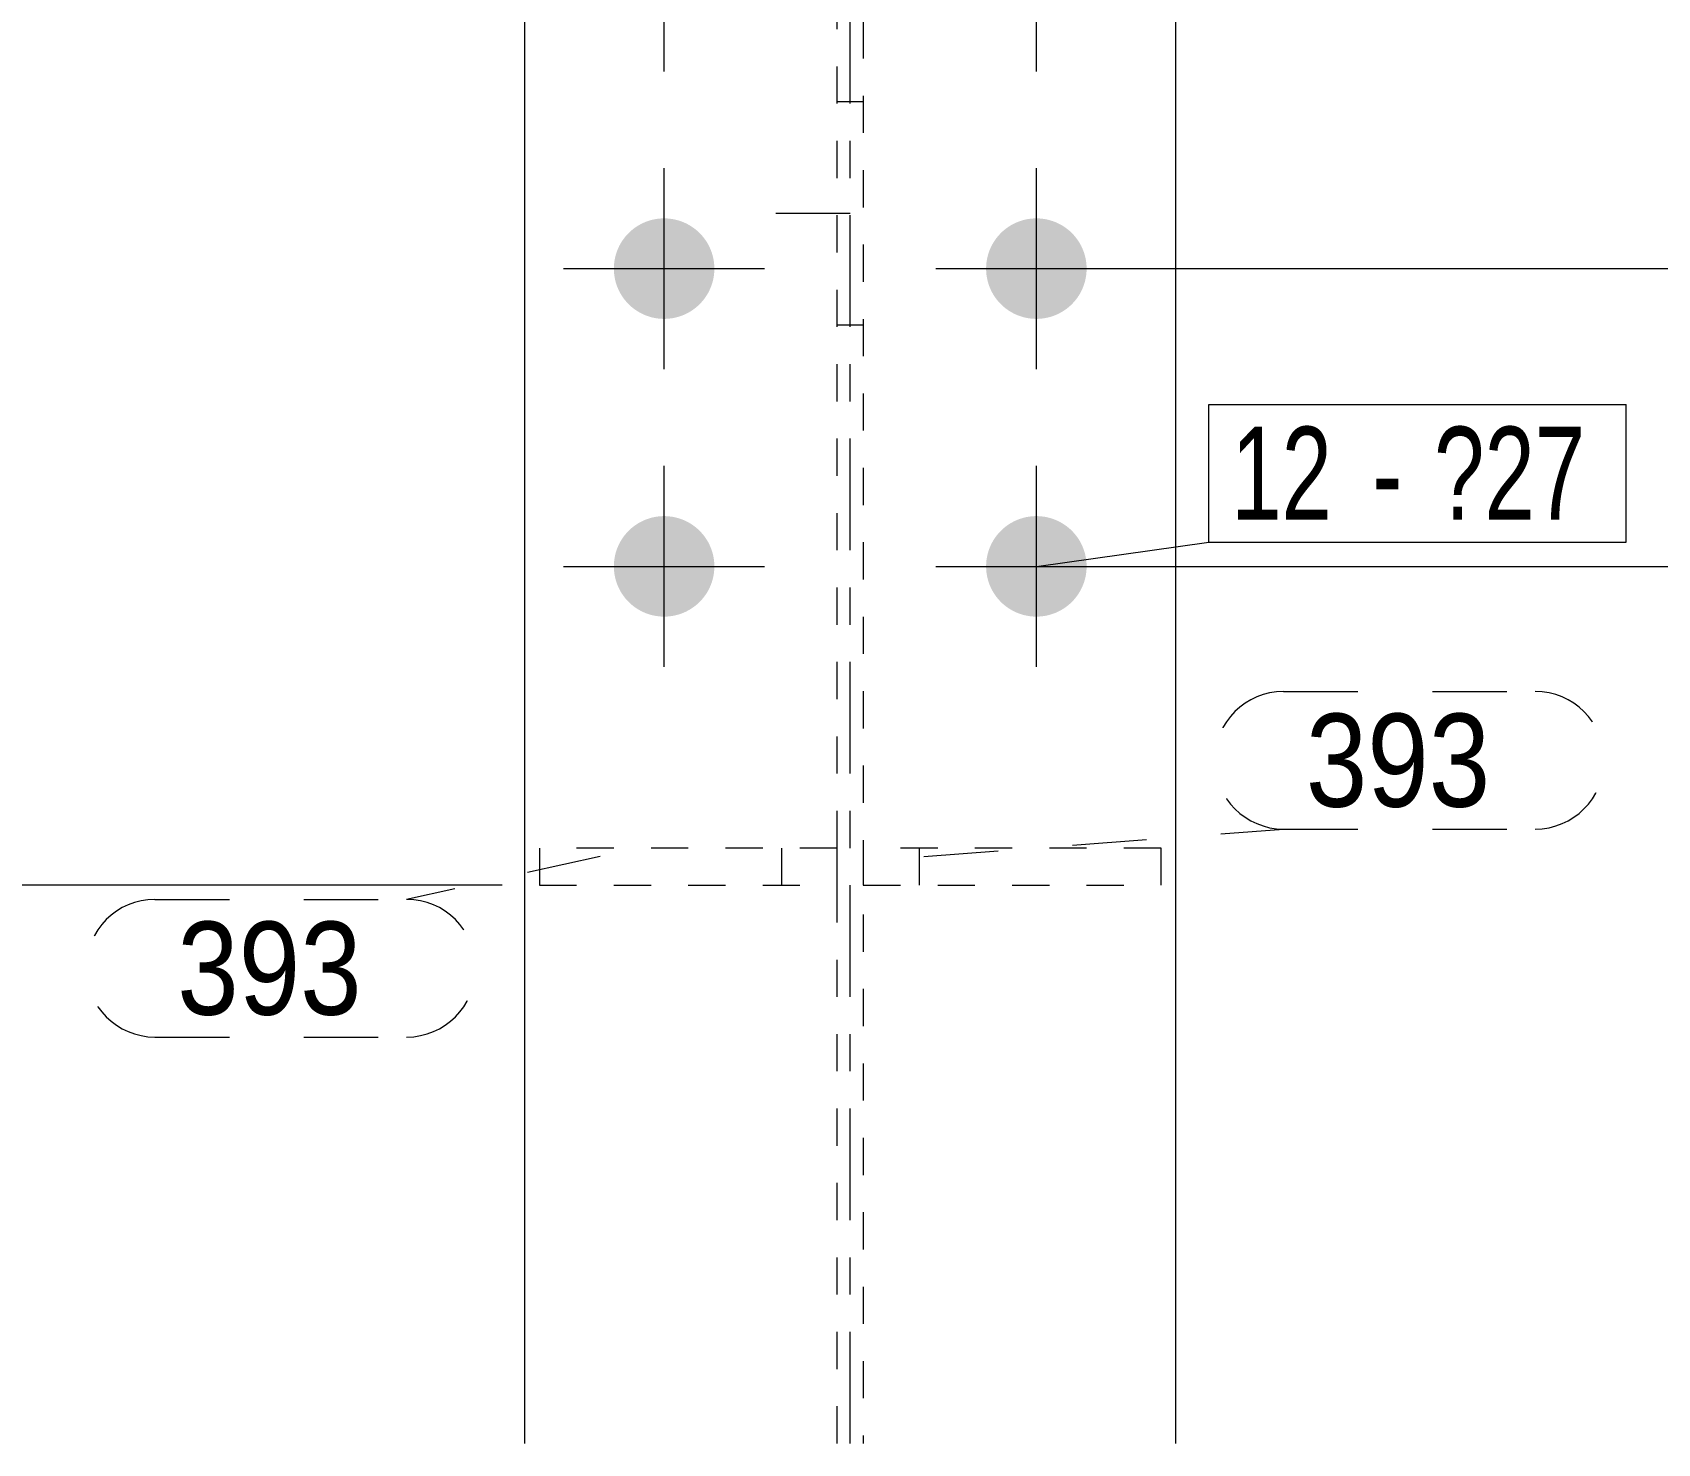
# Model space of a CAD drawing. Header units: millimetres. Extents: x 2 to 579, y 0 to 825.
# Drawn here: x 64.48 to 108.14, y 599.82 to 637.73 of the extents above; entities that cross this region are included whole.
import ezdxf

# ---------------------------------------------------------------- set-up
doc = ezdxf.new("R2010")
doc.units = ezdxf.units.MM
for name, pattern in [('XKITLINE00', [0]), ('XKITLINE01', [4, 1, -1, 1, -1]), ('XKITLINE02', [4, 2, -2]), ('XKITLINE03', [6, 3, -1, 1, -1])]:
    doc.linetypes.add(name, pattern=pattern)
for name, color, linetype, lineweight in [('Bolt', 3, 'Continuous', 0), ('BoltMark', 7, 'Continuous', 0), ('Dimensions', 7, 'Continuous', 0), ('Part', 2, 'Continuous', 0), ('PartMark', 7, 'Continuous', 0)]:
    doc.layers.add(name, color=color, linetype=linetype, lineweight=lineweight)
doc.styles.add('ARIAL', font='ARIAL.TTF')
doc.styles.add('ARIAL_NARROW', font='ARIALN.TTF')

# ---------------------------------------------------------------- blocks, each defined once
blk = doc.blocks.new('*A46')
at = {"layer": 'Bolt', "color": 3, "linetype": 'XKITLINE02', "lineweight": 0}
for p, q in [((86.1, 635.87), (86.8, 635.87)), ((84.45, 632.87), (88.45, 632.87)), ((86.1, 629.87), (86.8, 629.87))]:
    blk.add_line(p, q, dxfattribs=at)
blk = doc.blocks.new('*A47')
at = {"layer": 'Bolt'}
for points in [[(80.1, 631.416), (80.102, 631.449), (80.104, 631.482), (80.107, 631.515), (80.11, 631.548), (80.115, 631.581), (80.12, 631.613), (80.126, 631.646), (80.133, 631.678), (80.14, 631.711), (80.149, 631.743), (80.158, 631.774), (80.168, 631.806), (80.179, 631.837), (80.19, 631.868), (80.203, 631.899), (80.216, 631.93), (80.23, 631.96), (80.244, 631.99), (80.259, 632.019), (80.275, 632.048), (80.292, 632.077), (80.309, 632.105), (80.328, 632.133), (80.346, 632.16), (80.366, 632.187), (80.386, 632.213), (80.406, 632.239), (80.428, 632.264), (80.45, 632.289), (80.472, 632.313), (80.495, 632.337), (80.519, 632.36), (80.543, 632.383), (80.568, 632.405), (80.594, 632.426), (80.619, 632.447), (80.646, 632.467), (80.673, 632.486), (80.7, 632.505), (80.728, 632.523), (80.756, 632.541), (80.785, 632.557), (80.814, 632.573), (80.843, 632.588), (80.873, 632.603), (80.903, 632.617), (80.933, 632.63), (80.964, 632.642), (80.995, 632.654), (81.027, 632.664), (81.058, 632.674), (81.09, 632.684), (81.122, 632.692), (81.154, 632.7), (81.187, 632.707), (81.219, 632.713), (81.252, 632.718), (81.285, 632.722), (81.318, 632.726), (81.351, 632.729), (81.384, 632.731), (81.417, 632.732), (81.45, 632.733), (81.483, 632.732), (81.516, 632.731), (81.549, 632.729), (81.582, 632.726), (81.615, 632.722), (81.648, 632.718), (81.681, 632.713), (81.713, 632.707), (81.746, 632.7), (81.778, 632.692), (81.81, 632.684), (81.842, 632.674), (81.873, 632.664), (81.905, 632.654), (81.936, 632.642), (81.967, 632.63), (81.997, 632.617), (82.027, 632.603), (82.057, 632.588), (82.086, 632.573), (82.115, 632.557), (82.144, 632.541), (82.172, 632.523), (82.2, 632.505), (82.227, 632.486), (82.254, 632.467), (82.281, 632.447), (82.306, 632.426), (82.332, 632.405), (82.357, 632.383), (82.381, 632.36), (82.405, 632.337), (82.428, 632.313), (82.45, 632.289), (82.472, 632.264), (82.494, 632.239), (82.514, 632.213), (82.534, 632.187), (82.554, 632.16), (82.572, 632.133), (82.591, 632.105), (82.608, 632.077), (82.625, 632.048), (82.641, 632.019), (82.656, 631.99), (82.67, 631.96), (82.684, 631.93), (82.697, 631.899), (82.71, 631.868), (82.721, 631.837), (82.732, 631.806), (82.742, 631.774), (82.751, 631.743), (82.76, 631.711), (82.767, 631.678), (82.774, 631.646), (82.78, 631.613), (82.785, 631.581), (82.79, 631.548), (82.793, 631.515), (82.796, 631.482), (82.798, 631.449), (82.8, 631.416), (82.8, 631.383), (82.8, 631.349), (82.798, 631.316), (82.796, 631.283), (82.793, 631.25), (82.79, 631.217), (82.785, 631.185), (82.78, 631.152), (82.774, 631.119), (82.767, 631.087), (82.76, 631.055), (82.751, 631.023), (82.742, 630.991), (82.732, 630.959), (82.721, 630.928), (82.71, 630.897), (82.697, 630.866), (82.684, 630.836), (82.67, 630.805), (82.656, 630.776), (82.641, 630.746), (82.625, 630.717), (82.608, 630.689), (82.591, 630.66), (82.572, 630.633), (82.554, 630.605), (82.534, 630.578), (82.514, 630.552), (82.494, 630.526), (82.472, 630.501), (82.45, 630.476), (82.428, 630.452), (82.405, 630.428), (82.381, 630.405), (82.357, 630.382), (82.332, 630.36), (82.306, 630.339), (82.281, 630.318), (82.254, 630.298), (82.227, 630.279), (82.2, 630.26), (82.172, 630.242), (82.144, 630.225), (82.115, 630.208), (82.086, 630.192), (82.057, 630.177), (82.027, 630.162), (81.997, 630.148), (81.967, 630.135), (81.936, 630.123), (81.905, 630.112), (81.873, 630.101), (81.842, 630.091), (81.81, 630.081), (81.778, 630.073), (81.746, 630.065), (81.713, 630.059), (81.681, 630.052), (81.648, 630.047), (81.615, 630.043), (81.582, 630.039), (81.549, 630.036), (81.516, 630.034), (81.483, 630.033), (81.45, 630.033), (81.417, 630.033), (81.384, 630.034), (81.351, 630.036), (81.318, 630.039), (81.285, 630.043), (81.252, 630.047), (81.219, 630.052), (81.187, 630.059), (81.154, 630.065), (81.122, 630.073), (81.09, 630.081), (81.058, 630.091), (81.027, 630.101), (80.995, 630.112), (80.964, 630.123), (80.933, 630.135), (80.903, 630.148), (80.873, 630.162), (80.843, 630.177), (80.814, 630.192), (80.785, 630.208), (80.756, 630.225), (80.728, 630.242), (80.7, 630.26), (80.673, 630.279), (80.646, 630.298), (80.619, 630.318), (80.594, 630.339), (80.568, 630.36), (80.543, 630.382), (80.519, 630.405), (80.495, 630.428), (80.472, 630.452), (80.45, 630.476), (80.428, 630.501), (80.406, 630.526), (80.386, 630.552), (80.366, 630.578), (80.346, 630.605), (80.328, 630.633), (80.309, 630.66), (80.292, 630.689), (80.275, 630.717), (80.259, 630.746), (80.244, 630.776), (80.23, 630.805), (80.216, 630.836), (80.203, 630.866), (80.19, 630.897), (80.179, 630.928), (80.168, 630.959), (80.158, 630.991), (80.149, 631.023), (80.14, 631.055), (80.133, 631.087), (80.126, 631.119), (80.12, 631.152), (80.115, 631.185), (80.11, 631.217), (80.107, 631.25), (80.104, 631.283), (80.102, 631.316), (80.1, 631.349), (80.1, 631.383)], [(90.1, 631.416), (90.102, 631.449), (90.104, 631.482), (90.107, 631.515), (90.11, 631.548), (90.115, 631.581), (90.12, 631.613), (90.126, 631.646), (90.133, 631.678), (90.14, 631.711), (90.149, 631.743), (90.158, 631.774), (90.168, 631.806), (90.179, 631.837), (90.19, 631.868), (90.203, 631.899), (90.216, 631.93), (90.23, 631.96), (90.244, 631.99), (90.259, 632.019), (90.275, 632.048), (90.292, 632.077), (90.309, 632.105), (90.328, 632.133), (90.346, 632.16), (90.366, 632.187), (90.386, 632.213), (90.406, 632.239), (90.428, 632.264), (90.45, 632.289), (90.472, 632.313), (90.495, 632.337), (90.519, 632.36), (90.543, 632.383), (90.568, 632.405), (90.594, 632.426), (90.619, 632.447), (90.646, 632.467), (90.673, 632.486), (90.7, 632.505), (90.728, 632.523), (90.756, 632.541), (90.785, 632.557), (90.814, 632.573), (90.843, 632.588), (90.873, 632.603), (90.903, 632.617), (90.933, 632.63), (90.964, 632.642), (90.995, 632.654), (91.027, 632.664), (91.058, 632.674), (91.09, 632.684), (91.122, 632.692), (91.154, 632.7), (91.187, 632.707), (91.219, 632.713), (91.252, 632.718), (91.285, 632.722), (91.318, 632.726), (91.351, 632.729), (91.384, 632.731), (91.417, 632.732), (91.45, 632.733), (91.483, 632.732), (91.516, 632.731), (91.549, 632.729), (91.582, 632.726), (91.615, 632.722), (91.648, 632.718), (91.681, 632.713), (91.713, 632.707), (91.746, 632.7), (91.778, 632.692), (91.81, 632.684), (91.842, 632.674), (91.873, 632.664), (91.905, 632.654), (91.936, 632.642), (91.967, 632.63), (91.997, 632.617), (92.027, 632.603), (92.057, 632.588), (92.086, 632.573), (92.115, 632.557), (92.144, 632.541), (92.172, 632.523), (92.2, 632.505), (92.227, 632.486), (92.254, 632.467), (92.281, 632.447), (92.306, 632.426), (92.332, 632.405), (92.357, 632.383), (92.381, 632.36), (92.405, 632.337), (92.428, 632.313), (92.45, 632.289), (92.472, 632.264), (92.494, 632.239), (92.514, 632.213), (92.534, 632.187), (92.554, 632.16), (92.572, 632.133), (92.591, 632.105), (92.608, 632.077), (92.625, 632.048), (92.641, 632.019), (92.656, 631.99), (92.67, 631.96), (92.684, 631.93), (92.697, 631.899), (92.71, 631.868), (92.721, 631.837), (92.732, 631.806), (92.742, 631.774), (92.751, 631.743), (92.76, 631.711), (92.767, 631.678), (92.774, 631.646), (92.78, 631.613), (92.785, 631.581), (92.79, 631.548), (92.793, 631.515), (92.796, 631.482), (92.798, 631.449), (92.8, 631.416), (92.8, 631.383), (92.8, 631.349), (92.798, 631.316), (92.796, 631.283), (92.793, 631.25), (92.79, 631.217), (92.785, 631.185), (92.78, 631.152), (92.774, 631.119), (92.767, 631.087), (92.76, 631.055), (92.751, 631.023), (92.742, 630.991), (92.732, 630.959), (92.721, 630.928), (92.71, 630.897), (92.697, 630.866), (92.684, 630.836), (92.67, 630.805), (92.656, 630.776), (92.641, 630.746), (92.625, 630.717), (92.608, 630.689), (92.591, 630.66), (92.572, 630.633), (92.554, 630.605), (92.534, 630.578), (92.514, 630.552), (92.494, 630.526), (92.472, 630.501), (92.45, 630.476), (92.428, 630.452), (92.405, 630.428), (92.381, 630.405), (92.357, 630.382), (92.332, 630.36), (92.306, 630.339), (92.281, 630.318), (92.254, 630.298), (92.227, 630.279), (92.2, 630.26), (92.172, 630.242), (92.144, 630.225), (92.115, 630.208), (92.086, 630.192), (92.057, 630.177), (92.027, 630.162), (91.997, 630.148), (91.967, 630.135), (91.936, 630.123), (91.905, 630.112), (91.873, 630.101), (91.842, 630.091), (91.81, 630.081), (91.778, 630.073), (91.746, 630.065), (91.713, 630.059), (91.681, 630.052), (91.648, 630.047), (91.615, 630.043), (91.582, 630.039), (91.549, 630.036), (91.516, 630.034), (91.483, 630.033), (91.45, 630.033), (91.417, 630.033), (91.384, 630.034), (91.351, 630.036), (91.318, 630.039), (91.285, 630.043), (91.252, 630.047), (91.219, 630.052), (91.187, 630.059), (91.154, 630.065), (91.122, 630.073), (91.09, 630.081), (91.058, 630.091), (91.027, 630.101), (90.995, 630.112), (90.964, 630.123), (90.933, 630.135), (90.903, 630.148), (90.873, 630.162), (90.843, 630.177), (90.814, 630.192), (90.785, 630.208), (90.756, 630.225), (90.728, 630.242), (90.7, 630.26), (90.673, 630.279), (90.646, 630.298), (90.619, 630.318), (90.594, 630.339), (90.568, 630.36), (90.543, 630.382), (90.519, 630.405), (90.495, 630.428), (90.472, 630.452), (90.45, 630.476), (90.428, 630.501), (90.406, 630.526), (90.386, 630.552), (90.366, 630.578), (90.346, 630.605), (90.328, 630.633), (90.309, 630.66), (90.292, 630.689), (90.275, 630.717), (90.259, 630.746), (90.244, 630.776), (90.23, 630.805), (90.216, 630.836), (90.203, 630.866), (90.19, 630.897), (90.179, 630.928), (90.168, 630.959), (90.158, 630.991), (90.149, 631.023), (90.14, 631.055), (90.133, 631.087), (90.126, 631.119), (90.12, 631.152), (90.115, 631.185), (90.11, 631.217), (90.107, 631.25), (90.104, 631.283), (90.102, 631.316), (90.1, 631.349), (90.1, 631.383)], [(80.1, 623.416), (80.102, 623.449), (80.104, 623.482), (80.107, 623.515), (80.11, 623.548), (80.115, 623.581), (80.12, 623.613), (80.126, 623.646), (80.133, 623.678), (80.14, 623.711), (80.149, 623.743), (80.158, 623.774), (80.168, 623.806), (80.179, 623.837), (80.19, 623.868), (80.203, 623.899), (80.216, 623.93), (80.23, 623.96), (80.244, 623.99), (80.259, 624.019), (80.275, 624.048), (80.292, 624.077), (80.309, 624.105), (80.328, 624.133), (80.346, 624.16), (80.366, 624.187), (80.386, 624.213), (80.406, 624.239), (80.428, 624.264), (80.45, 624.289), (80.472, 624.313), (80.495, 624.337), (80.519, 624.36), (80.543, 624.383), (80.568, 624.405), (80.594, 624.426), (80.619, 624.447), (80.646, 624.467), (80.673, 624.486), (80.7, 624.505), (80.728, 624.523), (80.756, 624.541), (80.785, 624.557), (80.814, 624.573), (80.843, 624.588), (80.873, 624.603), (80.903, 624.617), (80.933, 624.63), (80.964, 624.642), (80.995, 624.654), (81.027, 624.664), (81.058, 624.674), (81.09, 624.684), (81.122, 624.692), (81.154, 624.7), (81.187, 624.707), (81.219, 624.713), (81.252, 624.718), (81.285, 624.722), (81.318, 624.726), (81.351, 624.729), (81.384, 624.731), (81.417, 624.732), (81.45, 624.733), (81.483, 624.732), (81.516, 624.731), (81.549, 624.729), (81.582, 624.726), (81.615, 624.722), (81.648, 624.718), (81.681, 624.713), (81.713, 624.707), (81.746, 624.7), (81.778, 624.692), (81.81, 624.684), (81.842, 624.674), (81.873, 624.664), (81.905, 624.654), (81.936, 624.642), (81.967, 624.63), (81.997, 624.617), (82.027, 624.603), (82.057, 624.588), (82.086, 624.573), (82.115, 624.557), (82.144, 624.541), (82.172, 624.523), (82.2, 624.505), (82.227, 624.486), (82.254, 624.467), (82.281, 624.447), (82.306, 624.426), (82.332, 624.405), (82.357, 624.383), (82.381, 624.36), (82.405, 624.337), (82.428, 624.313), (82.45, 624.289), (82.472, 624.264), (82.494, 624.239), (82.514, 624.213), (82.534, 624.187), (82.554, 624.16), (82.572, 624.133), (82.591, 624.105), (82.608, 624.077), (82.625, 624.048), (82.641, 624.019), (82.656, 623.99), (82.67, 623.96), (82.684, 623.93), (82.697, 623.899), (82.71, 623.868), (82.721, 623.837), (82.732, 623.806), (82.742, 623.774), (82.751, 623.743), (82.76, 623.711), (82.767, 623.678), (82.774, 623.646), (82.78, 623.613), (82.785, 623.581), (82.79, 623.548), (82.793, 623.515), (82.796, 623.482), (82.798, 623.449), (82.8, 623.416), (82.8, 623.383), (82.8, 623.349), (82.798, 623.316), (82.796, 623.283), (82.793, 623.25), (82.79, 623.217), (82.785, 623.185), (82.78, 623.152), (82.774, 623.119), (82.767, 623.087), (82.76, 623.055), (82.751, 623.023), (82.742, 622.991), (82.732, 622.959), (82.721, 622.928), (82.71, 622.897), (82.697, 622.866), (82.684, 622.836), (82.67, 622.805), (82.656, 622.776), (82.641, 622.746), (82.625, 622.717), (82.608, 622.689), (82.591, 622.66), (82.572, 622.633), (82.554, 622.605), (82.534, 622.578), (82.514, 622.552), (82.494, 622.526), (82.472, 622.501), (82.45, 622.476), (82.428, 622.452), (82.405, 622.428), (82.381, 622.405), (82.357, 622.382), (82.332, 622.36), (82.306, 622.339), (82.281, 622.318), (82.254, 622.298), (82.227, 622.279), (82.2, 622.26), (82.172, 622.242), (82.144, 622.225), (82.115, 622.208), (82.086, 622.192), (82.057, 622.177), (82.027, 622.162), (81.997, 622.148), (81.967, 622.135), (81.936, 622.123), (81.905, 622.112), (81.873, 622.101), (81.842, 622.091), (81.81, 622.081), (81.778, 622.073), (81.746, 622.065), (81.713, 622.059), (81.681, 622.052), (81.648, 622.047), (81.615, 622.043), (81.582, 622.039), (81.549, 622.036), (81.516, 622.034), (81.483, 622.033), (81.45, 622.033), (81.417, 622.033), (81.384, 622.034), (81.351, 622.036), (81.318, 622.039), (81.285, 622.043), (81.252, 622.047), (81.219, 622.052), (81.187, 622.059), (81.154, 622.065), (81.122, 622.073), (81.09, 622.081), (81.058, 622.091), (81.027, 622.101), (80.995, 622.112), (80.964, 622.123), (80.933, 622.135), (80.903, 622.148), (80.873, 622.162), (80.843, 622.177), (80.814, 622.192), (80.785, 622.208), (80.756, 622.225), (80.728, 622.242), (80.7, 622.26), (80.673, 622.279), (80.646, 622.298), (80.619, 622.318), (80.594, 622.339), (80.568, 622.36), (80.543, 622.382), (80.519, 622.405), (80.495, 622.428), (80.472, 622.452), (80.45, 622.476), (80.428, 622.501), (80.406, 622.526), (80.386, 622.552), (80.366, 622.578), (80.346, 622.605), (80.328, 622.633), (80.309, 622.66), (80.292, 622.689), (80.275, 622.717), (80.259, 622.746), (80.244, 622.776), (80.23, 622.805), (80.216, 622.836), (80.203, 622.866), (80.19, 622.897), (80.179, 622.928), (80.168, 622.959), (80.158, 622.991), (80.149, 623.023), (80.14, 623.055), (80.133, 623.087), (80.126, 623.119), (80.12, 623.152), (80.115, 623.185), (80.11, 623.217), (80.107, 623.25), (80.104, 623.283), (80.102, 623.316), (80.1, 623.349), (80.1, 623.383)], [(90.1, 623.416), (90.102, 623.449), (90.104, 623.482), (90.107, 623.515), (90.11, 623.548), (90.115, 623.581), (90.12, 623.613), (90.126, 623.646), (90.133, 623.678), (90.14, 623.711), (90.149, 623.743), (90.158, 623.774), (90.168, 623.806), (90.179, 623.837), (90.19, 623.868), (90.203, 623.899), (90.216, 623.93), (90.23, 623.96), (90.244, 623.99), (90.259, 624.019), (90.275, 624.048), (90.292, 624.077), (90.309, 624.105), (90.328, 624.133), (90.346, 624.16), (90.366, 624.187), (90.386, 624.213), (90.406, 624.239), (90.428, 624.264), (90.45, 624.289), (90.472, 624.313), (90.495, 624.337), (90.519, 624.36), (90.543, 624.383), (90.568, 624.405), (90.594, 624.426), (90.619, 624.447), (90.646, 624.467), (90.673, 624.486), (90.7, 624.505), (90.728, 624.523), (90.756, 624.541), (90.785, 624.557), (90.814, 624.573), (90.843, 624.588), (90.873, 624.603), (90.903, 624.617), (90.933, 624.63), (90.964, 624.642), (90.995, 624.654), (91.027, 624.664), (91.058, 624.674), (91.09, 624.684), (91.122, 624.692), (91.154, 624.7), (91.187, 624.707), (91.219, 624.713), (91.252, 624.718), (91.285, 624.722), (91.318, 624.726), (91.351, 624.729), (91.384, 624.731), (91.417, 624.732), (91.45, 624.733), (91.483, 624.732), (91.516, 624.731), (91.549, 624.729), (91.582, 624.726), (91.615, 624.722), (91.648, 624.718), (91.681, 624.713), (91.713, 624.707), (91.746, 624.7), (91.778, 624.692), (91.81, 624.684), (91.842, 624.674), (91.873, 624.664), (91.905, 624.654), (91.936, 624.642), (91.967, 624.63), (91.997, 624.617), (92.027, 624.603), (92.057, 624.588), (92.086, 624.573), (92.115, 624.557), (92.144, 624.541), (92.172, 624.523), (92.2, 624.505), (92.227, 624.486), (92.254, 624.467), (92.281, 624.447), (92.306, 624.426), (92.332, 624.405), (92.357, 624.383), (92.381, 624.36), (92.405, 624.337), (92.428, 624.313), (92.45, 624.289), (92.472, 624.264), (92.494, 624.239), (92.514, 624.213), (92.534, 624.187), (92.554, 624.16), (92.572, 624.133), (92.591, 624.105), (92.608, 624.077), (92.625, 624.048), (92.641, 624.019), (92.656, 623.99), (92.67, 623.96), (92.684, 623.93), (92.697, 623.899), (92.71, 623.868), (92.721, 623.837), (92.732, 623.806), (92.742, 623.774), (92.751, 623.743), (92.76, 623.711), (92.767, 623.678), (92.774, 623.646), (92.78, 623.613), (92.785, 623.581), (92.79, 623.548), (92.793, 623.515), (92.796, 623.482), (92.798, 623.449), (92.8, 623.416), (92.8, 623.383), (92.8, 623.349), (92.798, 623.316), (92.796, 623.283), (92.793, 623.25), (92.79, 623.217), (92.785, 623.185), (92.78, 623.152), (92.774, 623.119), (92.767, 623.087), (92.76, 623.055), (92.751, 623.023), (92.742, 622.991), (92.732, 622.959), (92.721, 622.928), (92.71, 622.897), (92.697, 622.866), (92.684, 622.836), (92.67, 622.805), (92.656, 622.776), (92.641, 622.746), (92.625, 622.717), (92.608, 622.689), (92.591, 622.66), (92.572, 622.633), (92.554, 622.605), (92.534, 622.578), (92.514, 622.552), (92.494, 622.526), (92.472, 622.501), (92.45, 622.476), (92.428, 622.452), (92.405, 622.428), (92.381, 622.405), (92.357, 622.382), (92.332, 622.36), (92.306, 622.339), (92.281, 622.318), (92.254, 622.298), (92.227, 622.279), (92.2, 622.26), (92.172, 622.242), (92.144, 622.225), (92.115, 622.208), (92.086, 622.192), (92.057, 622.177), (92.027, 622.162), (91.997, 622.148), (91.967, 622.135), (91.936, 622.123), (91.905, 622.112), (91.873, 622.101), (91.842, 622.091), (91.81, 622.081), (91.778, 622.073), (91.746, 622.065), (91.713, 622.059), (91.681, 622.052), (91.648, 622.047), (91.615, 622.043), (91.582, 622.039), (91.549, 622.036), (91.516, 622.034), (91.483, 622.033), (91.45, 622.033), (91.417, 622.033), (91.384, 622.034), (91.351, 622.036), (91.318, 622.039), (91.285, 622.043), (91.252, 622.047), (91.219, 622.052), (91.187, 622.059), (91.154, 622.065), (91.122, 622.073), (91.09, 622.081), (91.058, 622.091), (91.027, 622.101), (90.995, 622.112), (90.964, 622.123), (90.933, 622.135), (90.903, 622.148), (90.873, 622.162), (90.843, 622.177), (90.814, 622.192), (90.785, 622.208), (90.756, 622.225), (90.728, 622.242), (90.7, 622.26), (90.673, 622.279), (90.646, 622.298), (90.619, 622.318), (90.594, 622.339), (90.568, 622.36), (90.543, 622.382), (90.519, 622.405), (90.495, 622.428), (90.472, 622.452), (90.45, 622.476), (90.428, 622.501), (90.406, 622.526), (90.386, 622.552), (90.366, 622.578), (90.346, 622.605), (90.328, 622.633), (90.309, 622.66), (90.292, 622.689), (90.275, 622.717), (90.259, 622.746), (90.244, 622.776), (90.23, 622.805), (90.216, 622.836), (90.203, 622.866), (90.19, 622.897), (90.179, 622.928), (90.168, 622.959), (90.158, 622.991), (90.149, 623.023), (90.14, 623.055), (90.133, 623.087), (90.126, 623.119), (90.12, 623.152), (90.115, 623.185), (90.11, 623.217), (90.107, 623.25), (90.104, 623.283), (90.102, 623.316), (90.1, 623.349), (90.1, 623.383)]]:
    blk.add_hatch(color=3, dxfattribs=at).paths.add_polyline_path(points, flags=17)
at = {"layer": 'Bolt', "color": 3, "linetype": 'XKITLINE00', "lineweight": 0}
for p, q in [((81.45, 636.683), (81.45, 642.083)), ((91.45, 636.683), (91.45, 642.083)), ((81.45, 628.683), (81.45, 634.083)), ((91.45, 628.683), (91.45, 634.083)), ((78.75, 631.383), (84.15, 631.383)), ((88.75, 631.383), (94.15, 631.383)), ((81.45, 620.683), (81.45, 626.083)), ((91.45, 620.683), (91.45, 626.083)), ((78.75, 623.383), (84.15, 623.383)), ((88.75, 623.383), (94.15, 623.383))]:
    blk.add_line(p, q, dxfattribs=at)
blk = doc.blocks.new('*A60')
at = {"layer": 'Part', "color": 7, "linetype": 'XKITLINE03', "lineweight": 0}
blk.add_line((86.45, 599.815), (86.45, 692.299), dxfattribs=at)
at = {"layer": 'Part', "color": 2, "linetype": 'XKITLINE00', "lineweight": 0}
for p, q in [((77.7, 684.145), (77.7, 599.815)), ((95.2, 599.815), (95.2, 684.145))]:
    blk.add_line(p, q, dxfattribs=at)
at = {"layer": 'Part', "color": 7, "linetype": 'XKITLINE01', "lineweight": 0}
for p, q in [((86.1, 599.815), (86.1, 684.029)), ((86.8, 684.029), (86.8, 599.815))]:
    blk.add_line(p, q, dxfattribs=at)
blk = doc.blocks.new('*A61')
at = {"layer": 'Part', "color": 7, "linetype": 'XKITLINE01', "lineweight": 0}
for p, q in [((86.1, 615.815), (78.1, 615.815)), ((78.1, 615.815), (78.1, 614.815)), ((84.6, 615.815), (84.6, 614.815)), ((86.1, 614.815), (86.1, 615.815)), ((78.1, 614.815), (86.1, 614.815))]:
    blk.add_line(p, q, dxfattribs=at)
blk = doc.blocks.new('*A62')
at = {"layer": 'Part', "color": 7, "linetype": 'XKITLINE01', "lineweight": 0}
for p, q in [((94.8, 615.815), (86.8, 615.815)), ((86.8, 615.815), (86.8, 614.815)), ((88.3, 615.815), (88.3, 614.815)), ((94.8, 614.815), (94.8, 615.815)), ((86.8, 614.815), (94.8, 614.815))]:
    blk.add_line(p, q, dxfattribs=at)
blk = doc.blocks.new('*A174')
at = {"layer": 'PartMark', "color": 7, "linetype": 'XKITLINE02', "lineweight": 0}
for p, q in [((98.089, 620.024), (104.852, 620.024)), ((88.429, 615.586), (98.089, 616.324)), ((98.089, 616.324), (104.852, 616.324))]:
    blk.add_line(p, q, dxfattribs=at)
for centre, start, end in [((98.089, 618.174), 90, 270), ((104.852, 618.174), 270, 90)]:
    blk.add_arc(centre, 1.85, start, end, dxfattribs=at)
at = {"layer": 'PartMark', "color": 3, "style": 'ARIAL', "width": 0.85}
blk.add_text('393', height=2.5, dxfattribs=at).set_placement((98.689, 616.924))
blk = doc.blocks.new('*A175')
at = {"layer": 'PartMark', "color": 7, "linetype": 'XKITLINE02', "lineweight": 0}
for p, q in [((79.729, 615.586), (74.533, 614.436)), ((67.771, 614.436), (74.533, 614.436)), ((67.771, 610.736), (74.533, 610.736))]:
    blk.add_line(p, q, dxfattribs=at)
for centre, start, end in [((67.771, 612.586), 90, 270), ((74.533, 612.586), 270, 90)]:
    blk.add_arc(centre, 1.85, start, end, dxfattribs=at)
at = {"layer": 'PartMark', "color": 3, "style": 'ARIAL', "width": 0.85}
blk.add_text('393', height=2.5, dxfattribs=at).set_placement((68.371, 611.336))
blk = doc.blocks.new('*A188')
at = {"layer": 'Dimensions', "color": 7, "linetype": 'XKITLINE00', "lineweight": 0}
blk.add_line((77.1, 614.815), (19.6, 614.815), dxfattribs=at)
blk = doc.blocks.new('*A189')
at = {"layer": 'Dimensions', "color": 7, "linetype": 'XKITLINE00', "lineweight": 0}
blk.add_line((77.1, 614.815), (19.6, 614.815), dxfattribs=at)
blk = doc.blocks.new('*A192')
at = {"layer": 'Dimensions', "color": 7, "linetype": 'XKITLINE00', "lineweight": 0}
blk.add_line((92.45, 623.383), (148.85, 623.383), dxfattribs=at)
blk = doc.blocks.new('*A193')
at = {"layer": 'Dimensions', "color": 7, "linetype": 'XKITLINE00', "lineweight": 0}
for p, q in [((92.45, 631.383), (148.85, 631.383)), ((92.45, 623.383), (148.85, 623.383))]:
    blk.add_line(p, q, dxfattribs=at)
blk = doc.blocks.new('*A194')
at = {"layer": 'Dimensions', "color": 7, "linetype": 'XKITLINE00', "lineweight": 0}
blk.add_line((92.45, 631.383), (148.85, 631.383), dxfattribs=at)
blk = doc.blocks.new('*A199')
at = {"layer": 'BoltMark', "color": 7, "linetype": 'XKITLINE00', "lineweight": 0}
for p, q in [((96.084, 627.733), (107.292, 627.733)), ((96.084, 624.033), (96.084, 627.733)), ((107.292, 624.033), (107.292, 627.733)), ((91.45, 623.383), (96.084, 624.033)), ((96.084, 624.033), (107.292, 624.033))]:
    blk.add_line(p, q, dxfattribs=at)
at = {"layer": 'BoltMark', "color": 3, "style": 'ARIAL_NARROW', "width": 0.85}
for s, p in [('12', (96.684, 624.633)), ('?27', (102.133, 624.633)), ('-', (100.474, 624.633))]:
    blk.add_text(s, height=2.5, dxfattribs=at).set_placement(p)

msp = doc.modelspace()

# ---------------------------------------------------------------- block references
at = {"lineweight": 0}
for name in ['*A47', '*A189', '*A194', '*A46', '*A193', '*A199', '*A192', '*A174', '*A188', '*A175', '*A61', '*A62']:
    msp.add_blockref(name, (0, 0), dxfattribs=at)
at = {"layer": 'Part', "lineweight": 0}
msp.add_blockref('*A60', (0, 0), dxfattribs=at)

doc.saveas('drawing.dxf')
